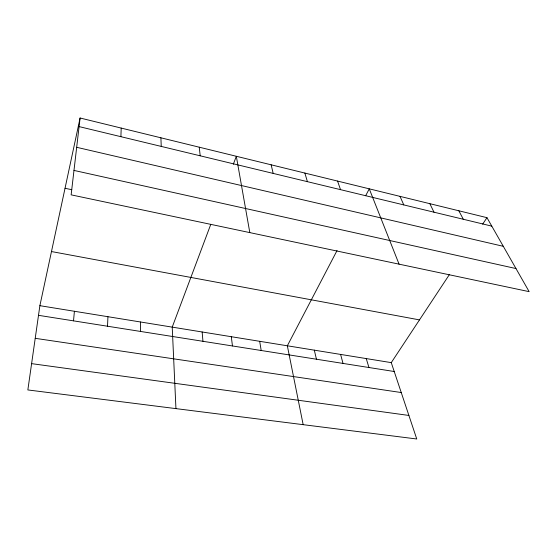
<?xml version="1.0" encoding="UTF-8"?>
<svg xmlns="http://www.w3.org/2000/svg" width="557" height="557" viewBox="0 0 557 557"><rect width="100%" height="100%" fill="white"/><g stroke="black" fill="none" stroke-linecap="round" stroke-linejoin="round"><path stroke-width="0.84" d="M120.897 136.681L121.203 128.075M107.522 326.221L107.94 316.71M73.517 320.853L74.408 311.272M80.09 118.007L71.136 194.846L529.15 291.652L486.964 217.669L80.09 118.007L39.881 305.675L27.85 389.942L416.754 438.993L391.265 362.635L449.457 274.49M210.692 224.589L172.224 327.126L175.942 408.622M233.327 164.266L236.321 156.273L249.815 232.617M337.034 250.58L287.342 345.793L303.161 424.671M365.664 195.73L369.256 188.837L399.07 264.157M482.682 224.151L486.964 217.669M31.61 363.637L408.894 415.445M35.223 338.322L401.249 392.539M38.503 315.325L394.231 371.512M39.881 305.675L391.265 362.635M51.481 251.548L419.484 319.892M65.037 188.273L71.762 189.707M73.984 170.421L515.977 268.551M76.671 147.299L503.305 246.319M79.087 126.599L491.789 226.135M458.822 210.776L463.32 219.27M429.844 203.681L434 212.196M400.01 196.37L403.79 204.913M337.563 181.074L340.529 189.652M366.241 358.583L368.95 367.523M304.874 173.067L307.394 181.659M340.599 354.426L343.028 363.429M271.148 164.802L273.181 173.408M314.308 350.158L316.446 359.23M259.68 341.309L261.191 350.499M231.294 336.707L232.464 345.96M199.253 147.194L200.207 155.814M202.149 331.979L202.957 341.302M160.896 137.802L161.245 146.414M140.538 321.988L140.552 331.443"/></g></svg>
